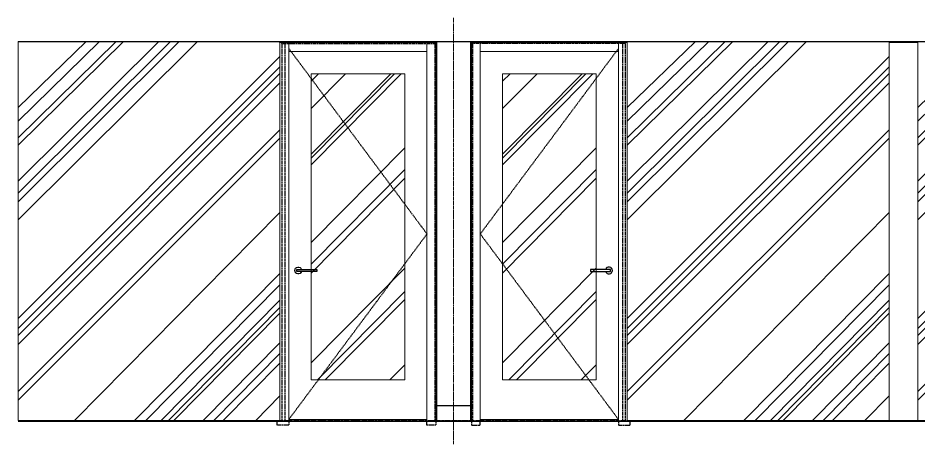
# Model space of a CAD drawing. Header units: inches. Extents: x -395 to 792, y -235 to 476.
# Drawn here: x -113.4 to 114.6, y -234.7 to -126.7 of the extents above; entities that cross this region are included whole.
import ezdxf

# ---------------------------------------------------------------- set-up
doc = ezdxf.new("R2010")
doc.units = ezdxf.units.IN
doc.header["$LTSCALE"] = 0.25
doc.header["$MEASUREMENT"] = 0
for name, pattern in [('CENTER', [2, 1.25, -0.25, 0.25, -0.25]), ('HIDDEN', [0.375, 0.25, -0.125]), ('PHANTOM2', [1.25, 0.625, -0.125, 0.125, -0.125, 0.125, -0.125])]:
    doc.linetypes.add(name, pattern=pattern)
for name, color, linetype in [('IWC_0', 7, 'Continuous'), ('IWC_02', 9, 'Continuous'), ('IWC_02_A', 8, 'Continuous'), ('IWC_04', 252, 'Continuous'), ('IWC_11', 150, 'PHANTOM2')]:
    doc.layers.add(name, color=color, linetype=linetype)
for name, color, linetype, lineweight in [('IWC_01', 4, 'Continuous', 15), ('IWC_03', 5, 'HIDDEN', 30), ('IWC_07', 3, 'CENTER', 15)]:
    doc.layers.add(name, color=color, linetype=linetype, lineweight=lineweight)
doc.layers.add('IWC_12', color=1, linetype='Continuous', lineweight=15, plot=False)

# ---------------------------------------------------------------- blocks, each defined once
blk = doc.blocks.new('Jamb.1_EF01')
at = {"layer": 'IWC_01'}
for points in [[(-0.5, 95.75), (1.75, 95.75), (1.75, -0.25), (-0.5, -0.25)], [(1.75, 95.75), (36.75, 95.75), (36.75, 93.5), (1.75, 93.5)], [(1.75, 0.25), (36.75, 0.25), (36.75, 93.5), (1.75, 93.5)], [(36.75, 95.75), (39, 95.75), (39, -0.25), (36.75, -0.25)], [(31.12, 10.25), (7.39, 10.25), (7.39, 87.88), (31.12, 87.88)]]:
    blk.add_lwpolyline(points, close=True, dxfattribs=at)
at = {"layer": 'IWC_02'}
blk.add_lwpolyline([(29.64, 37.73), (34.72, 37.73), (34.72, 38.27), (29.64, 38.27)], close=True, dxfattribs=at)
blk.add_arc((34.37, 38), 0.875, 197.9311, 162.0689, dxfattribs=at)
at = {"layer": 'IWC_02_A'}
blk.add_lwpolyline([(39, 95.75), (39, 96)], dxfattribs=at)
at = {"layer": 'IWC_03'}
for points in [[(-0.25, 95.5), (-0.25, 96)], [(38.5, 95.5), (-0.25, 95.5)], [(-0.25, 95.5), (-0.25, -0.25)], [(36.75, 94.25), (1.75, 47.25), (36.75, 0.25)], [(37.75, 95.5), (37.75, -0.25)], [(38.5, 95.5), (38.5, 95.75)], [(38.5, 95.5), (38.5, -0.25)], [(-0.5, -0.25), (-0.5, -1.25), (1.75, -1.25), (1.75, -0.25)], [(36.75, -0.25), (36.75, -1.25), (39.75, -1.25), (39.75, -0.25)]]:
    blk.add_lwpolyline(points, dxfattribs=at)
blk = doc.blocks.new('GLASS_EF01')
at = {"layer": 'IWC_04', "color": 254}
for points in [[(16.51, 96), (-0.75, 79.3)], [(19.93, 96), (-0.75, 75.84)], [(24.09, 96), (-0.75, 71.63)], [(25.97, 96), (-0.75, 69.73)], [(34.96, 96), (-0.75, 60.63)], [(37.93, 96), (-0.75, 57.63)], [(40.12, 96), (-0.75, 55.41)], [(44.69, 96), (-0.75, 50.79)], [(65.62, 92.23), (-0.75, 25.84)], [(65.62, 89.66), (-0.75, 23.27)], [(65.62, 87.9), (-0.75, 21.51)], [(65.62, 85.6), (-0.75, 19.21)], [(65.62, 73.66), (-0.75, 7.27)], [(65.62, 71.5), (-0.75, 5.11)], [(65.62, 52.68), (13.55, 0)], [(65.62, 37.24), (28.81, 0)], [(65.62, 34.39), (31.63, 0)], [(65.62, 30.46), (35.52, 0)], [(65.62, 28.57), (37.39, 0)], [(65.62, 27.21), (38.72, 0)], [(65.62, 19.69), (46.16, 0)], [(65.62, 16.97), (48.85, 0)], [(65.62, 14.52), (51.27, 0)], [(65.62, 6.22), (59.47, 0)]]:
    blk.add_lwpolyline(points, dxfattribs=at)
at = {"layer": 'IWC_12'}
blk.add_lwpolyline([(-0.75, 96), (65.62, 96), (65.62, 0), (-0.75, 0)], close=True, dxfattribs=at)

msp = doc.modelspace()

# ---------------------------------------------------------------- linework, layer by layer
at = {"layer": 'IWC_0'}
for points in [[(-113.31545, -132.72898), (303.04038, -132.72898)], [(-113.44045, -228.97898), (303.04038, -228.97898)]]:
    msp.add_lwpolyline(points, dxfattribs=at)
at = {"layer": 'IWC_01'}
msp.add_lwpolyline([(107.30955, -228.72898), (114.55955, -228.72898), (114.55955, -132.97898), (107.30955, -132.97898)], close=True, dxfattribs=at)
at = {"layer": 'IWC_02'}
msp.add_lwpolyline([(-7.31545, -132.72898), (1.18455, -132.72898), (1.18455, -228.97898), (-7.31545, -228.97898)], close=True, dxfattribs=at)
msp.add_lwpolyline([(-7.31545, -224.97898), (1.18455, -224.97898)], dxfattribs=at)
at = {"layer": 'IWC_04', "color": 254}
for points in [[(-30.44715, -140.85398), (-39.19045, -149.69903)], [(-37.28002, -140.85398), (-39.19045, -142.78664)], [(-18.99747, -140.85398), (-39.19045, -161.28194)], [(-18.05002, -140.85398), (-39.19045, -162.24042)], [(-16.32418, -140.85398), (-39.19045, -163.98634)], [(18.06324, -140.85398), (9.31994, -149.69903)], [(11.23036, -140.85398), (9.31994, -142.78664)], [(29.51292, -140.85398), (9.31994, -161.28194)], [(30.46037, -140.85398), (9.31994, -162.24042)], [(32.18621, -140.85398), (9.31994, -163.98634)], [(-15.45084, -159.66252), (-39.19045, -183.67838)], [(33.05955, -159.66252), (9.31994, -183.67838)], [(-15.45084, -165.09993), (-39.19045, -189.11578)], [(33.05955, -165.09993), (9.31994, -189.11578)], [(-15.45084, -167.36345), (-39.19045, -191.3793)], [(33.05955, -167.36345), (9.31994, -191.3793)], [(-15.45084, -190.143), (-39.19045, -214.15885)], [(33.05955, -190.143), (9.31994, -214.15885)], [(-15.45084, -196.09282), (-37.5795, -218.47898)], [(33.05955, -196.09282), (10.93089, -218.47898)], [(-15.45084, -198.06663), (-35.6284, -218.47898)], [(33.05955, -198.06663), (12.88199, -218.47898)], [(-15.45084, -214.65536), (-19.23048, -218.47898)], [(33.05955, -214.65536), (29.27991, -218.47898)]]:
    msp.add_lwpolyline(points, dxfattribs=at)
at = {"layer": 'IWC_07'}
msp.add_lwpolyline([(-3.06545, -234.72898), (-3.06545, -126.72898)], dxfattribs=at)
at = {"layer": 'IWC_11'}
msp.add_lwpolyline([(-113.31545, -228.72898), (303.04038, -228.72898)], dxfattribs=at)

# ---------------------------------------------------------------- block references
at = {"layer": 'IWC_02'}
for p in [(-112.69045, -228.72898), (41.68455, -228.72898), (115.30955, -228.72898)]:
    msp.add_blockref('GLASS_EF01', p, dxfattribs=at)
at = {"layer": 'IWC_03', "xscale": -1}
msp.add_blockref('Jamb.1_EF01', (-8.06545, -228.72898), dxfattribs=at)
at = {"layer": 'IWC_03'}
msp.add_blockref('Jamb.1_EF01', (1.93455, -228.72898), dxfattribs=at)

doc.saveas('drawing.dxf')
